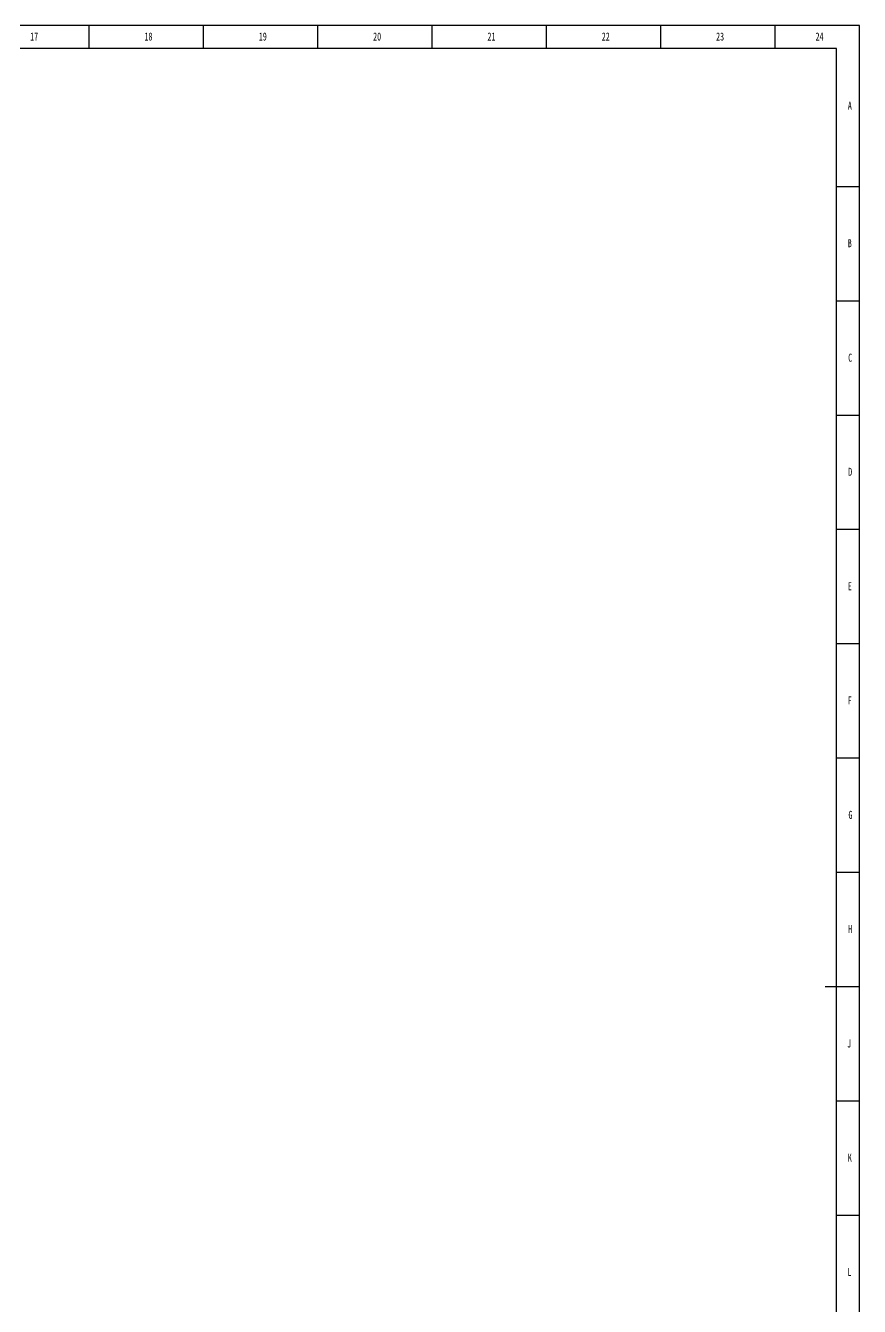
# Model space of a CAD drawing. Header units: millimetres. Extents: x 0 to 1189, y 0 to 841.
# Drawn here: x 824 to 1189, y 281 to 841 of the extents above; entities that cross this region are included whole.
import ezdxf

# ---------------------------------------------------------------- set-up
doc = ezdxf.new("R2010")
doc.units = ezdxf.units.MM
doc.layers.add('10', color=7, linetype='Continuous')
doc.layers.add('5', color=7, linetype='Continuous')
doc.styles.add('SLDTEXTSTYLE5', font='TXT', dxfattribs={"width": 0.7})

msp = doc.modelspace()

# ---------------------------------------------------------------- linework, layer by layer
at = {"layer": '5', "color": 7}
for p, q in [((1189, 841), (0, 841)), ((1189, 0), (1189, 841))]:
    msp.add_line(p, q, dxfattribs=at)
at = {"layer": '5'}
for p, q in [((852, 841), (852, 831.05)), ((902, 841), (902, 831.05)), ((952, 841), (952, 831.05)), ((1002, 841), (1002, 831.05)), ((1052, 841), (1052, 831.05)), ((1102, 841), (1102, 831.05)), ((1152, 841), (1152, 831.05)), ((1189, 770.5), (1179, 770.5)), ((1189, 720.5), (1179, 720.5)), ((1189, 670.5), (1179, 670.5)), ((1189, 620.5), (1179, 620.5)), ((1189, 570.5), (1179, 570.5)), ((1189, 520.5), (1179, 520.5)), ((1189, 470.5), (1179, 470.5)), ((1189, 370.5), (1179, 370.5)), ((1189, 320.5), (1179, 320.5))]:
    msp.add_line(p, q, dxfattribs=at)
at = {"layer": '5', "color": 7, "lineweight": 25}
for p, q in [((1179, 831.05), (25, 831.05)), ((1179, 10), (1179, 831.05))]:
    msp.add_line(p, q, dxfattribs=at)
at = {"layer": '5', "lineweight": 25}
msp.add_line((1189, 420.5), (1174, 420.5), dxfattribs=at)

# ---------------------------------------------------------------- texts
at = {"layer": '10', "char_height": 3.5, "attachment_point": 2, "style": 'SLDTEXTSTYLE5'}
for s, insert in [('17', (828.09, 837.98)), ('18', (878.09, 837.98)), ('19', (928.09, 837.98)), ('20', (978.09, 837.98)), ('21', (1028.09, 837.98)), ('22', (1078.09, 837.98)), ('23', (1128.09, 837.98)), ('24', (1171.59, 837.98)), ('A', (1184.82, 807.73)), ('B', (1184.82, 747.55)), ('C', (1184.98, 697.48)), ('D', (1184.98, 647.55)), ('E', (1184.82, 597.48)), ('F', (1184.78, 547.55)), ('G', (1185.09, 497.48)), ('H', (1184.98, 447.55)), ('J', (1184.52, 397.48)), ('K', (1184.82, 347.55)), ('L', (1184.68, 297.48))]:
    msp.add_mtext(s, dxfattribs=dict(at, insert=insert))

doc.saveas('drawing.dxf')
